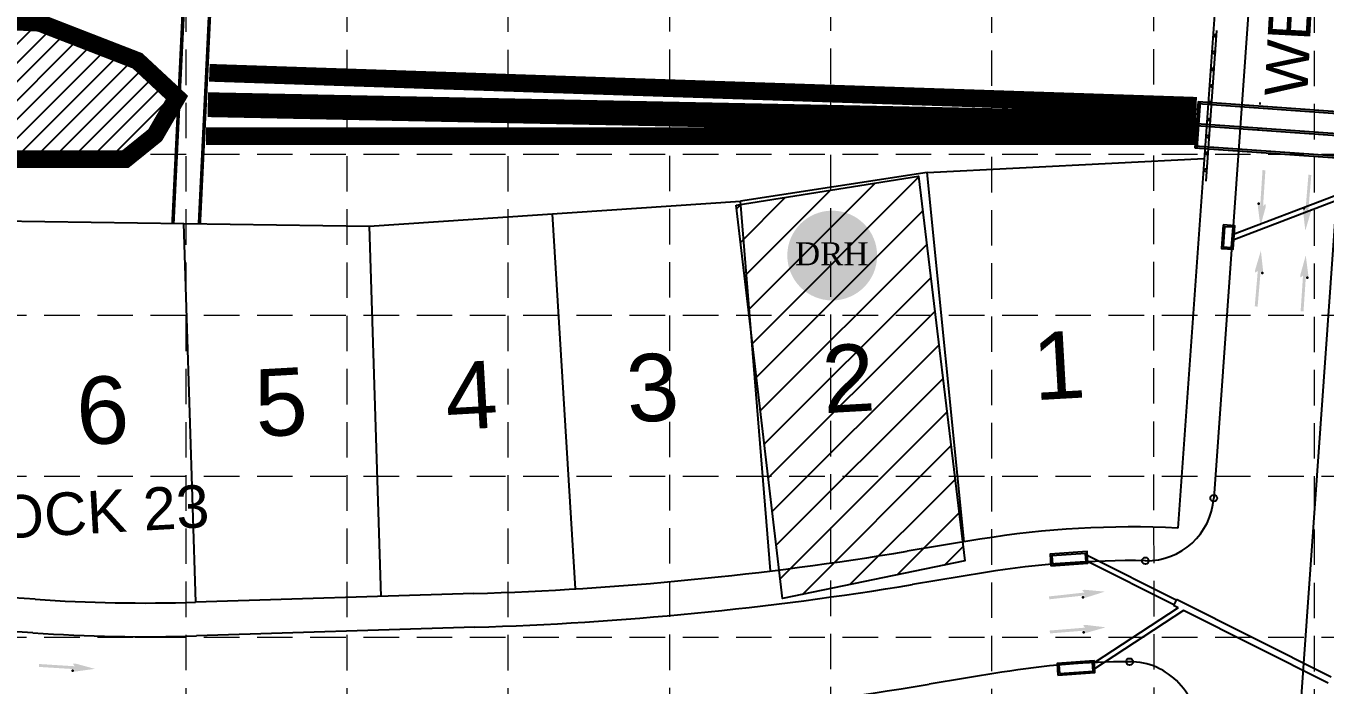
# Model space of a CAD drawing. Header units: feet. Extents: x 7707 to 9528, y 2602 to 5512.
# Drawn here: x 8845 to 9211.4, y 3862.2 to 4048.1 of the extents above; entities that cross this region are included whole.
import ezdxf
from ezdxf.enums import TextEntityAlignment as Align

# ---------------------------------------------------------------- set-up
doc = ezdxf.new("R2010")
doc.units = ezdxf.units.FT
doc.header["$LTSCALE"] = 0.4
doc.header["$MEASUREMENT"] = 0
doc.linetypes.add('HIDDEN', pattern=[0.375, 0.25, -0.125])
for name, color, linetype in [('1 LOT NUMBER', 7, 'Continuous'), ('BASE', 7, 'Continuous'), ('ECB', 84, 'Continuous'), ('grid', 254, 'HIDDEN'), ('LEGEND', 7, 'Continuous'), ('LOT NUM', 7, 'Continuous'), ('LOTLINE', 7, 'Continuous'), ('PAVING', 7, 'Continuous'), ('ROW', 7, 'Continuous'), ('SODDED LOT', 2, 'Continuous'), ('STORM', 7, 'Continuous'), ('STORM INLET', 7, 'Continuous')]:
    doc.layers.add(name, color=color, linetype=linetype)
doc.styles.add('DRHorton', font='dutcheb.ttf')
doc.styles.get("Standard").update_dxf_attribs({"font": 'ARIAL.TTF'})

# ---------------------------------------------------------------- blocks, each defined once
blk = doc.blocks.new('DRHorton')
h = blk.add_hatch(color=1)
h.paths.add_polyline_path([(78.69822540696084, 25.78470422915278, 1), (40.43404856909645, 25.78470422915278, 1)])
h.paths.add_polyline_path([(42.32948281545312, 17.90510793809595), (76.50029822822269, 17.90510793809595), (76.50029822822269, 34.86907338622756), (42.32948281545312, 34.86907338622756)], flags=24)
at = {"layer": 'BASE', "color": 176, "style": 'DRHorton'}
blk.add_text('DRH', height=9.814143575853077, dxfattribs=at).set_placement((59.39083912051757, 21.64263810623019), align=Align.CENTER)

msp = doc.modelspace()

# ---------------------------------------------------------------- hatches: boundary and pattern name
at = {"layer": 'ECB'}
h = msp.add_hatch(dxfattribs=at)
h.set_pattern_fill('ANSI31', color=5, scale=30, style=0)
h.set_pattern_definition([(45, (0, 0), (-2.651650429449553, 2.651650429449553), [])])
h.paths.add_polyline_path([(8887.552934499421, 4027.882541237399), (8876.42735073308, 4038.231998855306), (8848.805200639712, 4048.964764335113), (8635.50088724195, 4059.697544349572), (8571.049225126175, 4059.697544349572), (8566.829194959719, 4046.66488809439), (8566.829194959719, 4024.644685717136), (8569.242938210187, 4010.080309512643), (8608.557482005763, 4012.886095984275), (8634.349967000824, 4014.088573670266), (8785.472911816625, 4010.481124999344), (8872.974557856578, 4010.481124999344), (8881.414682495684, 4017.295175628602)])
at = {"layer": 'PAVING', "linetype": 'Continuous', "lineweight": 30}
h = msp.add_hatch(color=256, dxfattribs=at)
edge = h.paths.add_edge_path()
edge.add_line((9194.276538546625, 3997.822299224461), (9193.666542625915, 3997.339945989074))
edge.add_line((9193.666542625913, 3997.339945989073), (9194.315729941349, 4007.373779600419))
edge.add_line((9194.315729941349, 4007.373779600419), (9193.500282461084, 4007.422723755274))
edge.add_line((9193.500282461084, 4007.422723755274), (9192.851273493456, 3997.392813397198))
edge.add_line((9192.851273493457, 3997.392813397198), (9192.409972811865, 3997.931657757222))
edge.add_line((9192.409972811864, 3997.931657757223), (9192.408795122858, 3997.932510454637))
edge.add_ellipse((9192.331151882825, 3997.428217232328), major_axis=(0.03436721201487464, 0.5308887637303769), ratio=0.2857142857142858, start_angle=342.8173277777778, end_angle=484.7269333333335)
edge.add_line((9192.186909790958, 3997.133858161962), (9192.187185220318, 3997.134963977768))
edge.add_line((9192.18718522032, 3997.134963977767), (9192.912500343928, 3991.631108673209))
edge.add_line((9192.912500343928, 3991.631108673209), (9194.382692863428, 3996.98907899544))
edge.add_line((9194.382692863428, 3996.98907899544), (9194.38339821413, 3996.987778309558))
edge.add_ellipse((9194.280541564982, 3997.306523493292), major_axis=(0.03436721201487464, 0.5308887637303769), ratio=0.2857142857142858, start_angle=234.1684722222222, end_angle=374.4967194444445)
edge.add_line((9194.275844735124, 3997.822967795003), (9194.276538546626, 3997.82229922446))
edge.add_line((9194.276538546625, 3997.822299224461), (9194.276538546625, 3997.822299224461))
h = msp.add_hatch(color=256, dxfattribs=at)
edge = h.paths.add_edge_path()
edge.add_line((9207.038324914874, 3996.505274320184), (9206.419561087398, 3996.034333083939))
edge.add_line((9206.419561087398, 3996.034333083939), (9207.253456112225, 4006.054450827884))
edge.add_line((9207.253456112225, 4006.054450827885), (9206.438827812248, 4006.118430278686))
edge.add_line((9206.438827812244, 4006.118430278686), (9205.605286762539, 3996.10209720494))
edge.add_line((9205.605286762539, 3996.10209720494), (9205.17427542481, 3996.648904841946))
edge.add_line((9205.174275424812, 3996.648904841945), (9205.172917040363, 3996.649898580378))
edge.add_ellipse((9205.086003085333, 3996.147120160417), major_axis=(0.04413487191366918, 0.5301661535613891), ratio=0.285714285714286, start_angle=342.8173277777778, end_angle=484.7269333333335)
edge.add_line((9204.936366375034, 3995.855466396053), (9204.936704157877, 3995.856523979093))
edge.add_line((9204.936704157877, 3995.856523979093), (9205.560546743756, 3990.340429688555))
edge.add_line((9205.560546743754, 3990.340429688556), (9207.128932110272, 3995.670364496105))
edge.add_line((9207.128932110274, 3995.670364496105), (9207.129793486616, 3995.668974784649))
edge.add_ellipse((9207.032822249317, 3995.989559535391), major_axis=(0.04413487191366918, 0.5301661535613891), ratio=0.2857142857142858, start_angle=234.1684722222222, end_angle=374.4967194444445)
edge.add_line((9207.037633778376, 3996.506002829206), (9207.038324914874, 3996.505274320185))
edge.add_line((9207.038324914874, 3996.505274320184), (9207.038324914874, 3996.505274320184))
h = msp.add_hatch(color=256, dxfattribs=at)
edge = h.paths.add_edge_path()
edge.add_line((9191.545004384909, 3978.551156490597), (9192.164942902276, 3979.020550314266))
edge.add_line((9192.164942902278, 3979.020550314266), (9191.306015808963, 3969.002547241274))
edge.add_line((9191.306015808961, 3969.002547241274), (9192.120481720798, 3968.936532689579))
edge.add_line((9192.1204817208, 3968.936532689579), (9192.979045384323, 3978.950751988555))
edge.add_line((9192.979045384323, 3978.950751988555), (9193.408689212201, 3978.402869199836))
edge.add_line((9193.408689212203, 3978.402869199835), (9193.410045109622, 3978.401872070656))
edge.add_ellipse((9193.498214955689, 3978.904431774058), major_axis=(-0.04545932292200777, -0.5300542326215132), ratio=0.2857142857142861, start_angle=342.8173277777778, end_angle=484.7269333333335)
edge.add_line((9193.648579879125, 3979.195710770888), (9193.648239455028, 3979.194654035075))
edge.add_line((9193.648239455028, 3979.194654035074), (9193.038180447033, 3984.712289764882))
edge.add_line((9193.038180447034, 3984.712289764882), (9191.456483444448, 3979.386290088851))
edge.add_line((9191.456483444446, 3979.386290088851), (9191.455625542902, 3979.387681948072))
edge.add_ellipse((9191.551795516008, 3979.066855919765), major_axis=(-0.04545932292200777, -0.5300542326215132), ratio=0.2857142857142858, start_angle=234.1684722222222, end_angle=374.4967194444445)
edge.add_line((9191.545693699116, 3978.550426257083), (9191.545004384909, 3978.551156490597))
edge.add_line((9191.545004384909, 3978.551156490597), (9191.545004384909, 3978.551156490597))
h = msp.add_hatch(color=256, dxfattribs=at)
edge = h.paths.add_edge_path()
edge.add_line((9204.304256557105, 3977.198425113291), (9204.915451419654, 3977.679119569876))
edge.add_line((9204.915451419654, 3977.679119569877), (9204.241045143342, 3967.64698385467))
edge.add_line((9204.241045143344, 3967.646983854669), (9205.056536505934, 3967.59599350497))
edge.add_line((9205.056536505934, 3967.595993504971), (9205.730599053815, 3977.624329328456))
edge.add_line((9205.730599053812, 3977.624329328456), (9206.170331152376, 3977.084398621668))
edge.add_line((9206.170331152376, 3977.084398621668), (9206.171681374752, 3977.083489892079))
edge.add_ellipse((9206.25058432386, 3977.587587590358), major_axis=(-0.0356935003319293, -0.5308012811405765), ratio=0.2857142857142859, start_angle=342.8173277777778, end_angle=484.7269333333335)
edge.add_line((9206.395561414176, 3977.881585383448), (9206.395221230947, 3977.880535108538))
edge.add_line((9206.395221230945, 3977.880535108538), (9205.68375395226, 3983.386075774709))
edge.add_line((9205.68375395226, 3983.386075774709), (9204.200279053943, 3978.031829580537))
edge.add_line((9204.200279053945, 3978.031829580537), (9204.19944465576, 3978.03315255186))
edge.add_ellipse((9204.301504626059, 3977.714151358658), major_axis=(-0.0356935003319293, -0.5308012811405765), ratio=0.2857142857142858, start_angle=234.1684722222222, end_angle=374.4967194444445)
edge.add_line((9204.304911137135, 3977.197696896392), (9204.304256557107, 3977.198425113292))
edge.add_line((9204.304256557105, 3977.198425113291), (9204.304256557105, 3977.198425113291))
h = msp.add_hatch(color=256, dxfattribs=at)
edge = h.paths.add_edge_path()
edge.add_line((9142.727681847184, 3888.832165796063), (9143.308625828344, 3888.315189986366))
edge.add_line((9143.308625828342, 3888.315189986367), (9133.314483766257, 3887.212273843793))
edge.add_line((9133.314483766255, 3887.212273843792), (9133.40787472684, 3886.400714538661))
edge.add_line((9133.40787472684, 3886.400714538661), (9143.398122162293, 3887.503125098979))
edge.add_line((9143.398122162293, 3887.503125098979), (9142.944088886186, 3886.9749646076))
edge.add_line((9142.944088886186, 3886.9749646076), (9142.943453631373, 3886.973656748126))
edge.add_ellipse((9143.45356833986, 3886.984756749073), major_axis=(-0.5287919536537755, -0.0583366278298536), ratio=0.2857142857142857, start_angle=342.8173277777778, end_angle=484.7269333333335)
edge.add_line((9143.768501812721, 3886.893817253106), (9143.76736496964, 3886.89389648842))
edge.add_line((9143.767364969643, 3886.893896488421), (9149.06167513411, 3888.563865604782))
edge.add_line((9149.06167513411, 3888.563865604781), (9143.529813137478, 3889.081385278803))
edge.add_line((9143.529813137477, 3889.081385278802), (9143.530971591086, 3889.08230576207))
edge.add_ellipse((9143.234927853662, 3888.925665631077), major_axis=(-0.5287919536537755, -0.0583366278298536), ratio=0.2857142857142856, start_angle=234.1684722222222, end_angle=374.4967194444445)
edge.add_line((9142.727143903428, 3888.831366435169), (9142.727681847184, 3888.832165796063))
edge.add_line((9142.727681847184, 3888.832165796063), (9142.727681847184, 3888.832165796063))
h = msp.add_hatch(color=256, dxfattribs=at)
edge = h.paths.add_edge_path()
edge.add_line((9142.97559926139, 3878.950796467288), (9143.541520198127, 3878.417542630166))
edge.add_line((9143.541520198129, 3878.417542630166), (9133.520151300881, 3877.598573981725))
edge.add_line((9133.52015130088, 3877.598573981727), (9133.590512025876, 3876.784525229587))
edge.add_line((9133.590512025876, 3876.784525229586), (9143.608072033414, 3877.603270984122))
edge.add_line((9143.608072033418, 3877.603270984122), (9143.139229034798, 3877.088416051497))
edge.add_line((9143.139229034798, 3877.088416051497), (9143.138530320553, 3877.086946123731))
edge.add_ellipse((9143.648754546186, 3877.083579250484), major_axis=(-0.5302331775511617, -0.04332122978919635), ratio=0.2857142857142859, start_angle=342.8173277777778, end_angle=484.7269333333335)
edge.add_line((9143.960983092205, 3876.983747563016), (9143.959894015099, 3876.983928429686))
edge.add_line((9143.959894015099, 3876.983928429687), (9149.299325645408, 3878.503015480776))
edge.add_line((9149.29932564541, 3878.503015480776), (9143.784410061819, 3879.177068937173))
edge.add_line((9143.784410061817, 3879.177068937173), (9143.785594851199, 3879.178090086979))
edge.add_ellipse((9143.485229241114, 3879.029906182485), major_axis=(-0.5302331775511617, -0.04332122978919635), ratio=0.2857142857142858, start_angle=234.1684722222222, end_angle=374.4967194444445)
edge.add_line((9142.97497603183, 3878.950041245778), (9142.97559926139, 3878.950796467288))
edge.add_line((9142.97559926139, 3878.950796467288), (9142.97559926139, 3878.950796467288))
h = msp.add_hatch(color=256, dxfattribs=at)
edge = h.paths.add_edge_path()
edge.add_line((8858.253641480618, 3868.139813808139), (8858.7371695837, 3867.530858077498))
edge.add_line((8858.7371695837, 3867.530858077498), (8848.70200817112, 3868.158661908958))
edge.add_line((8848.702008171116, 3868.158661908959), (8848.654805996117, 3867.342942385956))
edge.add_line((8848.65480599612, 3867.342942385955), (8858.686165960893, 3866.715464630287))
edge.add_line((8858.686165960893, 3866.715464630288), (8858.148283374567, 3866.273229443383))
edge.add_line((8858.148283374569, 3866.273229443382), (8858.147380925886, 3866.271875014673))
edge.add_ellipse((8858.6518397379, 3866.195314237441), major_axis=(-0.5309614203093708, 0.03322776030770642), ratio=0.2857142857142858, start_angle=342.8173277777778, end_angle=484.7269333333335)
edge.add_line((8858.94650776636, 3866.05170419104), (8858.945455922601, 3866.052039492545))
edge.add_line((8858.945455922601, 3866.052039492546), (8864.447633577423, 3866.789070251556))
edge.add_line((8864.447633577422, 3866.789070251556), (8859.08655415388, 3868.247661037782))
edge.add_line((8859.086554153882, 3868.247661037782), (8859.087873235692, 3868.248501571771))
edge.add_ellipse((8858.769349461698, 3868.144961052959), major_axis=(-0.5309614203093708, 0.03322776030770642), ratio=0.2857142857142858, start_angle=234.1684722222222, end_angle=374.4967194444445)
edge.add_line((8858.252916311725, 3868.139155852791), (8858.253641480618, 3868.139813808139))
edge.add_line((8858.253641480618, 3868.139813808139), (8858.253641480618, 3868.139813808139))
at = {"layer": 'SODDED LOT'}
h = msp.add_hatch(dxfattribs=at)
h.set_pattern_fill('ANSI31', color=256, scale=60, style=0)
h.set_pattern_definition([(45, (0, 0), (-5.303300858899106, 5.303300858899107), [])])
edge = h.paths.add_edge_path()
edge.add_line((8511.590008137951, 3563.256800619977), (8499.512452998933, 3556.671582073823))
edge.add_line((8499.512452998933, 3556.671582073823), (8500.06143624194, 3482.039084762042))
edge.add_arc((8452.011128836071, 3481.685635332674), 48.05160734353858, -77.10957300983142, 0.4214498601292007, ccw=False)
edge.add_line((8462.73082974125, 3434.845001468462), (8543.979790853962, 3437.04007431718))
edge.add_line((8543.979790853962, 3437.04007431718), (8557.155299777805, 3438.137614150768))
edge.add_line((8557.155299777805, 3438.137614150768), (8553.861413020957, 3544.049908079852))
edge.add_line((8553.861413020957, 3544.049908079852), (8547.273664909626, 3558.866654922541))
edge.add_line((8547.273664909626, 3558.866654922541), (8536.843059499628, 3563.805570536771))
edge.add_line((8536.843059499628, 3563.805570536771), (8511.590008137951, 3563.256800619977))
h.paths.add_polyline_path([(8440.771652435236, 3561.610497688053), (8445.712476219916, 3447.466675462434), (8457.241035414743, 3448.564215296021), (8471.514498123415, 3456.246966857305), (8486.33694407509, 3474.356326382299), (8486.885927318097, 3510.575038613832), (8486.33694407509, 3554.476509225105), (8479.749195963763, 3561.610497688053), (8462.181859199427, 3561.610497688053)])
h.paths.add_polyline_path([(8365.561468892029, 3558.866654922541), (8369.953309433706, 3445.271602613715), (8407.283915934397, 3448.564215296021), (8403.441058635726, 3558.317885005747)])
h.paths.add_polyline_path([(8253.02069154931, 3554.476509225105), (8255.21661182015, 3440.332686999486), (8330.426795363357, 3443.625299681792), (8326.034954821684, 3557.769115088954)])
h.paths.add_polyline_path([(8137.186027449748, 3551.1838965428), (8212.396210992956, 3553.927739308312), (8214.043148020788, 3439.235147165898), (8141.577867991423, 3437.04007431718)])
h.paths.add_polyline_path([(7991.157500905009, 3556.671582073823), (7980.177912252003, 3545.147441094983), (7980.177912252003, 3467.222337919352), (7992.255454689836, 3447.466675462434), (8007.626883884518, 3435.393771385256), (8035.075855517031, 3433.198698536538), (8102.600324462898, 3435.393771385256), (8100.40440419206, 3549.537593610875), (8057.035032823042, 3548.440053777288), (8021.900346593188, 3551.732666459593)])
h.paths.add_polyline_path([(8117.087306762948, 3695.26762029795), (8076.595477364305, 3693.604216674559), (8040.54109845634, 3695.26762029795), (8002.822674026723, 3700.257844805038), (7966.768295118755, 3711.901704261061), (7935.706065476928, 3722.436623422519), (7906.307881356749, 3736.852833614956), (7894.104863929729, 3734.634953025824), (7872.472234044712, 3686.39611157834), (7859.714530543414, 3642.593024490661), (7855.831753425832, 3620.41424587318), (7857.495798947483, 3611.542730335113), (7864.70667980955, 3604.334632057351), (7881.34716042843, 3599.344407550264), (8032.220858146899, 3581.601383292588), (8063.837773863007, 3579.93797285074), (8119.306038358877, 3581.046913145305)])
h.paths.add_polyline_path([(8381.660752093227, 3717.540636816851), (8306.56109424654, 3714.739491734319), (8284.703729625347, 3712.49857157722), (8262.846365004152, 3704.655354436597), (8238.18676372799, 3697.372369039865), (8231.461423698667, 3698.492825709186), (8233.70320794217, 3584.205952244742), (8385.583868168764, 3589.248017484374)])
h.paths.add_polyline_path([(8457.88131476285, 3706.896274593697), (8497.112475518228, 3708.016731263019), (8499.35425976173, 3592.049169385364), (8461.243978426919, 3591.488937641474)])
edge = h.paths.add_edge_path()
edge.add_line((8822.805678434655, 3572.716469485489), (8675.009820346193, 3568.188065924867))
edge.add_line((8675.009820346193, 3568.188065924867), (8664.250724234163, 3560.263368216849))
edge.add_line((8664.250724234163, 3560.263368216849), (8666.51580244772, 3490.073170984094))
edge.add_arc((8704.23792639932, 3491.290485716072), 37.74176056540794, 181.8483264730394, 288.7143174353984)
edge.add_line((8716.347358030598, 3455.54412707433), (8824.504487094826, 3459.506475928338))
edge.add_line((8824.504487094826, 3459.506475928338), (8822.805678434655, 3572.716469485489))
h.paths.add_polyline_path([(8643.768465917186, 3712.109769492364), (8757.984542029903, 3715.37182866651), (8760.432034637095, 3601.199668931427), (8647.84761602878, 3597.93760975728)])
h.paths.add_polyline_path([(8911.360410949394, 3721.080439039725), (9023.128994454917, 3721.895953833262), (9030.471459575307, 3610.985853272324), (8913.807890855402, 3605.277249717568)])
h.paths.add_polyline_path([(9045.156377114905, 3997.540158602387), (9096.553607555274, 4005.695313356211), (9109.606880291652, 3897.231763994342), (9058.209637150103, 3886.630064859908)])
h.paths.add_polyline_path([(8295.910631354724, 4788.162584252108), (8286.08302732003, 4739.043439027708), (8183.182194029697, 4747.711525885587), (8181.447910964752, 4785.851093059649), (8182.604099674715, 4797.408542203488)])
h.paths.add_polyline_path([(8909.107589377658, 4064.130953475064), (8916.700890165775, 4182.07386340777), (8813.315125699493, 4189.080367170418), (8805.137722896725, 4072.305213546867)])
h.paths.add_polyline_path([(9113.5615080028, 4311.817027756697), (9150.81180492189, 4309.334631926433), (9141.706174245875, 4195.144321457423), (9104.869783486076, 4197.626717287687)])
h.paths.add_polyline_path([(8960.4214238489, 4322.574085445784), (8998.913388441131, 4320.091689615519), (8991.463331597552, 4205.901379146511), (8953.385247762242, 4208.383774976775)])
h.paths.add_polyline_path([(8779.948482279626, 4454.801738891434), (8856.87681838507, 4449.174997737695), (8848.433465506525, 4343.204753738124), (8772.912344296521, 4348.831488073407)])
h.paths.add_polyline_path([(9083.677224197818, 4442.560698470206), (9121.901574859272, 4439.902638718786), (9114.256707267217, 4324.609170007192), (9075.36758937638, 4327.26722975861)])
h.paths.add_polyline_path([(8960.023648192317, 4655.593632915163), (8846.29497998628, 4664.290841405122), (8837.856910799961, 4560.362936805763), (8952.613790593678, 4551.327191899807)])
h.paths.add_polyline_path([(9105.683306973518, 4641.386326624304), (8991.086284272009, 4670.518329577351), (8985.15885797593, 4604.84788328262), (9099.261918960212, 4594.972629431106), (9101.7316894428, 4630.523548751329)])
h.paths.add_polyline_path([(8767.14694699498, 4885.327690397593), (8781.980569987903, 4913.500725029284), (8800.52258285258, 4929.070038665661), (8818.32292282338, 4957.243073297352), (8906.582949783493, 4904.603981198383), (8885.074207239759, 4872.723962583821), (8868.01554016284, 4837.878364965112), (8856.890332444033, 4805.256955008741), (8750.088292619243, 4844.55092795213)])
h.paths.add_polyline_path([(8093.948888099399, 4378.376300900247), (8129.700839133336, 4350.006806051955), (8197.518959435616, 4443.58930369824), (8171.350013049615, 4466.432275081459)])
h.paths.add_polyline_path([(7911.816321020243, 4363.194084734345), (8000.022558469353, 4434.797107276534), (8034.357857628706, 4395.445034256594), (8071.653116736453, 4360.235283276974), (7994.398665050246, 4270.583571844825), (7947.335611779664, 4315.853247779505)])
h.paths.add_polyline_path([(8028.995608584258, 4444.43514017238), (8118.817627058724, 4516.821951225254), (8094.447320633125, 4553.71138830483), (8081.914008936056, 4555.799465918102), (7999.751223091885, 4508.469627135248), (7996.966044125999, 4490.372922667415)])
h.paths.add_polyline_path([(8300.439403352866, 4842.915814109001), (8186.598088352709, 4850.525376347237), (8182.791848565309, 4798.296107637667), (8296.979181900362, 4791.032432112639)])
h.paths.add_polyline_path([(8201.652343599624, 5015.054592725328), (8316.592628479266, 4996.896378952184), (8302.444285126654, 4895.45458624244), (8190.098623360806, 4904.952956672849)])
h.paths.add_polyline_path([(8154.454949913957, 4824.022120596721), (8038.856400810747, 4829.299831728335), (8039.134277297581, 4768.467258325807), (8151.954023428892, 4772.911651671293)])
h.paths.add_polyline_path([(8162.031269220085, 4929.25667348497), (8048.419388393903, 4937.785513803323), (8043.030682784775, 4884.816940199946), (8157.540676978751, 4875.839220367507)])
h.paths.add_polyline_path([(8196.797722745567, 5133.791962054742), (8086.063421993308, 5164.327612673396), (8073.335337651316, 5109.29982398744), (8184.706056591974, 5083.217287521442)])

# ---------------------------------------------------------------- linework, layer by layer
at = {"layer": 'ECB', "color": 150, "const_width": 1}
for points in [[(8886.427865351281, 3992.537797708763), (8889.915062045577, 4064.581492895926)], [(8893.883976495214, 3992.426404130209), (8897.37117318951, 4064.470099317372)]]:
    msp.add_lwpolyline(points, dxfattribs=at)
at = {"layer": 'ECB', "color": 5, "const_width": 5}
msp.add_lwpolyline([(8887.552934499421, 4027.882541237399), (8876.42735073308, 4038.231998855306), (8848.805200639712, 4048.964764335113), (8635.50088724195, 4059.697544349572), (8571.049225126175, 4059.697544349572), (8566.829194959719, 4046.66488809439), (8566.829194959719, 4024.644685717136), (8569.242938210187, 4010.080309512643), (8608.557482005763, 4012.886095984275), (8634.349967000824, 4014.088573670266), (8785.472911816625, 4010.481124999344), (8872.974557856578, 4010.481124999344), (8881.414682495684, 4017.295175628602)], close=True, dxfattribs=at)
at = {"layer": 'ECB', "color": 5}
for points, const_width in [([(9174.93583775362, 4025.550848641844), (8896.669946215385, 4034.861994272385)], 5), ([(9174.743915895284, 4020.215904355802), (8896.24411054913, 4025.869651714911)], 7), ([(9174.845455387433, 4016.962017113576), (8895.77374283834, 4016.962017113576)], 5)]:
    msp.add_lwpolyline(points, dxfattribs=dict(at, const_width=const_width))
at = {"layer": 'grid', "color": 252, "linetype": 'HIDDEN', "lineweight": 0, "ltscale": 100}
for p, q in [((8890.113856526876, 2831.382398372929), (8890.113856526876, 5464.704293854418)), ((8935.513115900798, 2831.375260659973), (8935.513115900798, 5464.704293854418)), ((8980.91237527472, 2831.368122947017), (8980.91237527472, 5464.704293854418)), ((9026.526396897143, 2831.471369270316), (9026.311634648766, 5464.704293854418)), ((9071.877554332332, 2831.692492508747), (9071.710894022688, 5464.704293854418)), ((9117.241951910139, 2831.147607451137), (9117.11015339661, 5464.704293854418)), ((9163.056354817305, 2831.567408183448), (9162.709925091358, 5465.72219267372)), ((9208.209548192315, 2831.094947603275), (9208.10918446528, 5465.72219267372)), ((7755.132372178454, 4011.927993888295), (9480.30422838811, 4011.927993888295)), ((7755.132372178454, 3966.528734514372), (9480.30422838811, 3966.528734514372)), ((7755.132372178454, 3921.129475140327), (9480.30422838811, 3921.129475140327)), ((7755.132372178454, 3875.730215766529), (9480.30422838811, 3875.730215766529))]:
    msp.add_line(p, q, dxfattribs=at)
at = {"layer": 'LOTLINE'}
for p, q in [((9098.97353022601, 4006.769995881717), (9177.040293348442, 4010.725884801541)), ((9098.97353022601, 4006.769995881717), (9046.337800143558, 3998.654471843162)), ((9109.45061505349, 3902.591800291585), (9098.97353022601, 4006.769995881717)), ((8941.72268377377, 3991.646056387148), (9046.337800143558, 3998.654471843162)), ((9054.821610970554, 3894.403052980665), (9046.337800143558, 3998.654471843162)), ((8993.257159579845, 3995.098445585918), (8999.814934907725, 3889.341864516967)), ((8837.125501409771, 3993.149076090469), (8941.72268377377, 3991.646056387148)), ((8889.424095259857, 3992.397518813802), (8892.742461875832, 3885.574080049624)), ((8941.72268377377, 3991.646056387148), (8944.96725991766, 3887.196365453481))]:
    msp.add_line(p, q, dxfattribs=at)
at = {"layer": 'PAVING'}
for p, q in [((9251.688899214292, 4524.512822873303), (9194.385420541867, 3719.048632900402)), ((9196.003058854072, 4143.398084172779), (9179.748653422386, 3914.924319478524)), ((9180.55504040743, 4046.741970945435), (9177.538072592555, 4004.33534082645)), ((9115.412755496753, 3893.94732784581), (9094.880715902304, 3890.558357377097)), ((8971.544118023941, 3878.517397837745), (8893.037428508898, 3876.078660437237)), ((9120.054099285302, 3865.827798548246), (9099.52205968796, 3862.438828079371))]:
    msp.add_line(p, q, dxfattribs=at)
for centre, radius in [((9180.10651259259, 4045.329414523781), 0.3499559145849251), ((9179.76943332779, 4040.591389876538), 0.3499559145849251), ((9179.432354066046, 4035.853365226562), 0.3499559145849251), ((9179.095274801246, 4031.115340579318), 0.3499559145849251), ((9178.758195536608, 4026.377315929179), 0.3499559145849251), ((9178.421116271806, 4021.639291281935), 0.3499559145849251), ((9178.084037010065, 4016.90126663196), 0.3499559145849251), ((9177.746957745263, 4012.163241984716), 0.3499559145849251), ((9177.409878480461, 4007.425217337472), 0.3499559145849251), ((9179.74865342367, 3914.92431947992), 0.9500000000000339), ((9160.488817112953, 3897.27512895984), 0.9500000000000339), ((9156.036091490818, 3868.807837107181), 0.9500000000000339)]:
    msp.add_circle(centre, radius, dxfattribs=at)
for centre, radius, start, end in [((9160.796554836023, 3916.272636625159), 19.00000000000068, 269.0719555929123, 355.9306384816085), ((9156.411292282488, 3645.558152394369), 251.750000000009, 89.07195559291227, 99.37260134321028), ((8942.489928230549, 4813.816235941427), 935.7500000000334, 271.7792680098767, 279.3726013432103), ((8813.245284855315, 3388.866282402811), 489.2500000000175, 86.04730004473262, 91.77926800996237), ((8878.731558407408, 4336.606514732495), 460.7500000000161, 266.0473000447327, 271.7792680099624), ((9156.411292282488, 3645.558152394369), 223.250000000008, 90.09629308829194, 99.37260134329371), ((9156.068023473073, 3849.807863940134), 19.00000000000068, 355.9306384816085, 90.09629308820963), ((8942.489928230549, 4813.816235941427), 964.2500000000344, 271.7792680098767, 279.3726013432103)]:
    msp.add_arc(centre, radius, start, end, dxfattribs=at)
at = {"layer": 'PAVING', "linetype": 'Continuous', "lineweight": 30}
for p in [(9192.40997281184, 3997.931657757216), (9205.174275424815, 3996.648904841938), (9193.408689212192, 3978.402869199829), (9206.170331152363, 3977.084398621679), (9142.944088886175, 3886.974964607594), (9143.139229034792, 3877.088416051497), (8858.148283374541, 3866.273229443379)]:
    msp.add_point(p, dxfattribs=at)
at = {"layer": 'ROW'}
for p, q in [((9187.201199456033, 4153.548252364353), (9169.623490050766, 3906.473848741511)), ((9113.865599088575, 3903.320501448831), (9093.333586580024, 3899.931548033697)), ((8971.249108824246, 3888.012807061094), (8892.742461875832, 3885.574080049624))]:
    msp.add_line(p, q, dxfattribs=at)
for centre, radius, start, end in [((9156.411292282488, 3645.558152394369), 261.2500000000093, 87.10115379121804, 99.37260101344195), ((8942.489928230549, 4813.816235941427), 926.2500000000331, 271.7792676801072, 279.3726010134419), ((8813.245284855315, 3388.866282402811), 498.7500000000178, 86.04730101344082, 91.77926768010714), ((8878.731558407408, 4336.606514732495), 451.2500000000158, 266.0473010134409, 271.7792676801072)]:
    msp.add_arc(centre, radius, start, end, dxfattribs=at)
at = {"layer": 'SODDED LOT'}
msp.add_lwpolyline([(9045.156377114905, 3997.540158602387), (9096.553607555274, 4005.695313356211), (9109.606880291652, 3897.231763994342), (9058.209637150103, 3886.630064859908)], close=True, dxfattribs=at)
at = {"layer": 'STORM', "color": 5}
for p, q in [((9175.324339320292, 4026.7713918103), (9174.397370493582, 4013.741988010569)), ((9175.956086196094, 4026.72662650523), (9175.029117369382, 4013.697222705498)), ((9175.324428834134, 4026.771491996488), (9228.390391730387, 4022.996224203284)), ((9175.28500939375, 4026.218925408513), (9228.351083148538, 4022.443378401439)), ((9192.78355967044, 4026.470149711297), (9192.744245752416, 4025.917398759466)), ((9192.78355967044, 4026.470149711297), (9192.744245752416, 4025.917398759466)), ((9174.841184607494, 4019.980551559556), (9227.90725836228, 4016.205004552482)), ((9174.867603058621, 4020.534194578378), (9227.946572280303, 4016.757755504311)), ((9192.273071445648, 4019.295838709488), (9192.233757527623, 4018.743087757658)), ((9174.397359821236, 4013.742177710598), (9227.463433576022, 4009.966630703525)), ((9174.436673739261, 4014.294928662428), (9227.502747494047, 4010.519381655355)), ((9184.923623960798, 3987.664291778329), (9214.200294195382, 3998.861907034445)), ((9185.03520171092, 3989.232641309286), (9213.691230750115, 4000.192876381335)), ((9169.1505434964, 3886.164068264872), (9144.120513817168, 3898.748979611213)), ((9168.510446299231, 3884.890913806733), (9144.215207385092, 3897.106400276868)), ((9169.724967768412, 3884.014399927611), (9146.089212749257, 3868.484360294994)), ((9169.257257979265, 3886.376262453285), (9168.403731816365, 3884.67871961832)), ((9169.724967768412, 3884.014399927611), (9168.403731816365, 3884.67871961832)), ((9212.828349667632, 3864.469073952312), (9169.257257979265, 3886.376262453285)), ((9171.194944707173, 3883.275286969842), (9146.182726628713, 3866.840763090262)), ((9211.974728654717, 3862.771525781174), (9171.194944707173, 3883.275286969842))]:
    msp.add_line(p, q, dxfattribs=at)
at = {"layer": 'STORM INLET', "color": 5, "flags": 128}
for points in [[(9182.372636809754, 3991.967287825138), (9181.900690765784, 3985.334076030797), (9185.217386176797, 3985.098203194999), (9185.689142520736, 3991.731404316996)], [(9182.812613484306, 3991.459865302505), (9182.408202802259, 3985.774152891536), (9184.777219802216, 3985.605615045288), (9185.181630484261, 3991.291327456257)], [(9133.842024839214, 3895.824412186392), (9144.266877846083, 3896.548206345593), (9144.036781368428, 3899.865233675059), (9133.61173866153, 3899.141428843514)], [(9134.283081948599, 3896.331161520392), (9143.760218025925, 3896.989363641168), (9143.595523886666, 3899.358663368744), (9134.118393145514, 3898.700366397954)], [(9135.841377147002, 3865.011549113567), (9146.266230153871, 3865.735343272768), (9146.036133676218, 3869.052370602233), (9135.611090969318, 3868.328565770687)], [(9136.28243425639, 3865.518298447566), (9145.759570333716, 3866.176500568341), (9145.594876194456, 3868.545800295917), (9136.117745453304, 3867.887503325129)]]:
    msp.add_lwpolyline(points, close=True, dxfattribs=at)

# ---------------------------------------------------------------- block references
at = {"layer": 'LEGEND', "xscale": 0.6614999999960673, "yscale": 0.6614999999962947, "zscale": 0.6614999999961506}
msp.add_blockref('DRHorton', (9032.820049547125, 3966.275891132109), dxfattribs=at)

# ---------------------------------------------------------------- texts
at = {"layer": '1 LOT NUMBER'}
for s, p in [('1', (9128.68003565942, 3952.00272806865)), ('2', (9069.400420967395, 3948.344107005284)), ('4', (8963.119349530889, 3943.532137197628)), ('3', (9014.188047127333, 3945.71299604078)), ('6', (8859.184521679621, 3939.330199557281)), ('5', (8909.507682905949, 3941.648663698146))]:
    msp.add_text(s, height=19, rotation=3.220012124553015, dxfattribs=at).set_placement(p, align=Align.MIDDLE_LEFT)
at = {"layer": 'LOT NUM', "color": 7}
for s, rotation, p in [('WENKE DRIVE', 86.98925101344224, (9200.07458722204, 4028.23958974114)), ('BLOCK 23', 3.220012124553015, (8816.58233316584, 3908.307512429235))]:
    msp.add_text(s, height=12, rotation=rotation, dxfattribs=at).set_placement(p, align=Align.MIDDLE_LEFT)

doc.saveas('drawing.dxf')
